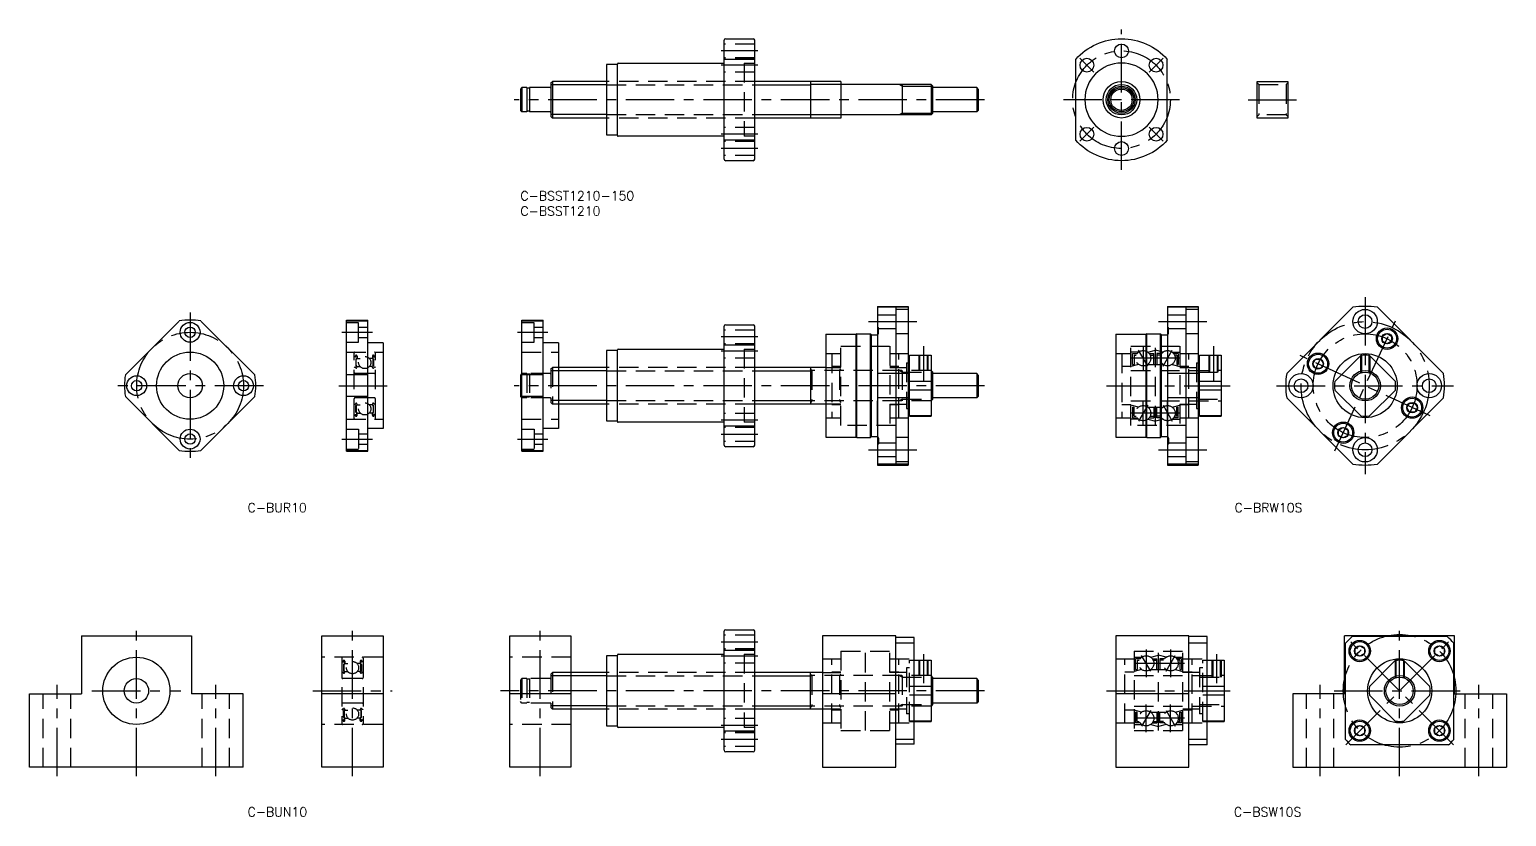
# Model space of a CAD drawing. Extents: x -161 to 323, y -205 to 53.
import ezdxf

# ---------------------------------------------------------------- set-up
doc = ezdxf.new("R2010")
doc.units = 0
doc.header["$LTSCALE"] = 0.5
for name, pattern in [('CENTER', [50.8, 31.75, -6.35, 6.35, -6.35]), ('DASHED', [19.05, 12.7, -6.35]), ('PHANTOM', [63.5, 31.75, -6.35, 6.35, -6.35, 6.35, -6.35])]:
    doc.linetypes.add(name, pattern=pattern)
for name, color, linetype in [('MSM_CENTER', 1, 'CENTER'), ('MSM_CONTINUOUS', 7, 'CONTINUOUS'), ('MSM_DASHED', 4, 'DASHED'), ('MSM_IMAGINARY', 6, 'PHANTOM'), ('MSM_NARROW', 5, 'CONTINUOUS'), ('MSM_PART_NUMBER', 7, 'CONTINUOUS')]:
    doc.layers.add(name, color=color, linetype=linetype)
doc.styles.get("Standard").update_dxf_attribs({"font": 'txt.shx', "height": 3, "bigfont": 'bigfont.shx'})

# ---------------------------------------------------------------- blocks, each defined once
blk = doc.blocks.new('*U48')
at = {"layer": 'MSM_PART_NUMBER'}
blk.add_text('C-BSST1210-150', height=3, dxfattribs=at).set_placement((0, -3))
blk = doc.blocks.new('*U49')
at = {"layer": 'MSM_PART_NUMBER'}
blk.add_text('C-BSST1210', height=3, dxfattribs=at).set_placement((0, -8))
blk = doc.blocks.new('*U50')
at = {"layer": 'MSM_PART_NUMBER'}
blk.add_text('C-BUR10', height=3, dxfattribs=at).set_placement((-89.39, -105.21))
blk = doc.blocks.new('*U51')
at = {"layer": 'MSM_PART_NUMBER'}
blk.add_text('C-BUN10', height=3, dxfattribs=at).set_placement((-89.39, -204.91))
blk = doc.blocks.new('*U52')
at = {"layer": 'MSM_PART_NUMBER'}
blk.add_text('C-BSW10S', height=3, dxfattribs=at).set_placement((233.7, -204.91))
blk = doc.blocks.new('*U53')
at = {"layer": 'MSM_PART_NUMBER'}
blk.add_text('C-BRW10S', height=3, dxfattribs=at).set_placement((233.92, -105.21))

msp = doc.modelspace()

# ---------------------------------------------------------------- linework, layer by layer
at = {"layer": 'MSM_CENTER'}
for p, q in [((196.9, 7), (196.9, 53)), ((77.75, 46), (65.75, 46)), ((187.89, 39.02), (183.29, 43.61)), ((205.92, 39.02), (210.52, 43.61)), ((77.75, 41.31), (65.75, 41.31)), ((152, 30), (-2, 30)), ((215.9, 30), (177.9, 30)), ((238.34, 30), (254.34, 30)), ((187.89, 20.98), (183.29, 16.39)), ((205.92, 20.98), (210.52, 16.39)), ((77.75, 18.69), (65.75, 18.69)), ((77.75, 14), (65.75, 14)), ((276.7, -34.73), (276.7, -92.73)), ((-108.2, -39.73), (-108.2, -87.73)), ((114, -42.73), (130, -42.73)), ((209, -42.73), (225, -42.73)), ((266.77, -85.03), (286.64, -42.43)), ((-58.5, -46.23), (-48.5, -46.23)), ((-1, -46.23), (9, -46.23)), ((77.75, -47.73), (65.75, -47.73)), ((77.75, -52.42), (65.75, -52.42)), ((117, -50.73), (117, -58.73)), ((132, -50.73), (132, -62.27)), ((205.5, -57.33), (202.5, -52.13)), ((204, -50.73), (204, -58.73)), ((210.5, -57.33), (213.5, -52.13)), ((212, -50.73), (212, -58.73)), ((227, -50.73), (227, -62.27)), ((216, -54.73), (200, -54.73)), ((298, -73.66), (255.41, -53.8)), ((-84.2, -63.73), (-132.2, -63.73)), ((-59.5, -63.73), (-42.5, -63.73)), ((152, -63.73), (-2, -63.73)), ((192, -63.73), (232.5, -63.73)), ((247.7, -63.73), (305.7, -63.73)), ((117, -76.73), (117, -68.73)), ((205.5, -70.13), (202.5, -75.33)), ((204, -76.73), (204, -68.73)), ((210.5, -70.13), (213.5, -75.33)), ((212, -76.73), (212, -68.73)), ((77.75, -75.04), (65.75, -75.04)), ((216, -72.73), (200, -72.73)), ((-58.5, -81.23), (-48.5, -81.23)), ((-1, -81.23), (9, -81.23)), ((77.75, -79.73), (65.75, -79.73)), ((114, -84.73), (130, -84.73)), ((209, -84.73), (225, -84.73)), ((-125.79, -191.73), (-125.79, -142.73)), ((-55, -191.73), (-55, -142.73)), ((6.5, -191.73), (6.5, -142.73)), ((288, -191.73), (288, -142.26)), ((77.75, -147.73), (65.75, -147.73)), ((305.65, -181.38), (270.35, -146.08)), ((270.35, -181.38), (305.65, -146.08)), ((77.75, -152.42), (65.75, -152.42)), ((132, -151.73), (132, -161.27)), ((217.5, -154.73), (200.5, -154.73)), ((206.5, -157.33), (203.5, -152.13)), ((205, -150.23), (205, -159.23)), ((211.5, -157.33), (214.5, -152.13)), ((213, -150.23), (213, -159.23)), ((228, -151.73), (228, -161.27)), ((-151.79, -191.73), (-151.79, -161.73)), ((-140.34, -163.73), (-111.24, -163.73)), ((-99.79, -191.73), (-99.79, -161.73)), ((-68, -163.73), (-42, -163.73)), ((152, -163.73), (-6.5, -163.73)), ((192, -163.73), (232.5, -163.73)), ((262, -191.73), (262, -161.73)), ((266.53, -163.73), (309.47, -163.73)), ((314, -191.73), (314, -161.73)), ((205, -177.23), (205, -168.23)), ((213, -177.23), (213, -168.23)), ((217.5, -172.73), (200.5, -172.73)), ((206.5, -170.13), (203.5, -175.33)), ((211.5, -170.13), (214.5, -175.33)), ((77.75, -175.04), (65.75, -175.04)), ((77.75, -179.73), (65.75, -179.73))]:
    msp.add_line(p, q, dxfattribs=at)
for centre, radius in [((196.9, 30), 16), ((276.7, -63.73), 21), ((-108.2, -63.73), 17.5), ((276.7, -63.73), 17), ((288, -163.73), 18.45)]:
    msp.add_circle(centre, radius, dxfattribs=at)
at = {"layer": 'MSM_CONTINUOUS'}
for p, q in [((66.75, 10.5), (66.75, 49.5)), ((67.25, 50), (76.25, 50)), ((76.75, 10.5), (76.75, 49.5)), ((31.75, 41.5), (28.25, 41.5)), ((28.25, 41.5), (28.25, 18.5)), ((31.75, 18.3), (31.75, 41.7)), ((32.05, 42), (66.75, 42)), ((76.75, 43.23), (66.75, 43.23)), ((181.9, 16.77), (181.9, 43.23)), ((211.9, 16.77), (211.9, 43.23)), ((0.5, 34), (0, 33.5)), ((0.5, 34), (0.5, 26)), ((2.1, 34), (0.5, 34)), ((2.1, 34), (2.1, 26)), ((3, 34), (3, 26)), ((9.8, 34), (3, 34)), ((10, 35.5), (10.5, 36)), ((10, 35.5), (10, 24.5)), ((10.5, 36), (10.5, 24)), ((28.25, 36), (10.5, 36)), ((95, 36), (76.75, 36)), ((95, 36), (95, 24)), ((134.5, 35), (95.2, 35)), ((125, 35), (125, 25)), ((134.5, 35), (134.5, 25)), ((135, 34.5), (134.5, 35)), ((135, 34.5), (135, 25.5)), ((149.5, 34), (135, 34)), ((149.5, 34), (149.5, 26)), ((150, 33.5), (149.5, 34)), ((241.34, 24), (241.34, 36)), ((241.34, 36), (251.34, 36)), ((251.34, 36), (251.34, 24)), ((0, 33.5), (0, 26.5)), ((3, 33.8), (2.1, 33.8)), ((150, 33.5), (150, 26.5)), ((0.5, 26), (0, 26.5)), ((2.1, 26), (0.5, 26)), ((3, 26.2), (2.1, 26.2)), ((9.8, 26), (3, 26)), ((10, 24.5), (10.5, 24)), ((134.5, 25), (95.2, 25)), ((135, 25.5), (134.5, 25)), ((149.5, 26), (135, 26)), ((150, 26.5), (149.5, 26)), ((28.25, 24), (10.5, 24)), ((95, 24), (76.75, 24)), ((251.34, 24), (241.34, 24)), ((28.25, 18.5), (31.75, 18.5)), ((66.75, 18), (32.05, 18)), ((76.75, 16.77), (66.75, 16.77)), ((76.25, 10), (67.25, 10)), ((117, -37.73), (127, -37.73)), ((117, -37.73), (117, -89.73)), ((127, -38.04), (117, -38.04)), ((123, -37.73), (123, -89.73)), ((127, -37.73), (127, -89.73)), ((212, -37.73), (222, -37.73)), ((212, -37.73), (212, -89.73)), ((222, -38.04), (212, -38.04)), ((218, -37.73), (218, -89.73)), ((222, -37.73), (222, -89.73)), ((251.02, -59.72), (272.7, -38.04)), ((280.71, -38.04), (302.39, -59.72)), ((-129.4, -60.19), (-111.74, -42.53)), ((-86.99, -60.19), (-104.65, -42.53)), ((-57, -85.23), (-57, -42.23)), ((-57, -42.23), (-50, -42.23)), ((-50, -42.53), (-57, -42.53)), ((-50, -85.23), (-50, -42.23)), ((0.5, -85.23), (0.5, -42.23)), ((0.5, -42.23), (7.5, -42.23)), ((7.5, -42.53), (0.5, -42.53)), ((7.5, -85.23), (7.5, -42.23)), ((66.75, -83.23), (66.75, -44.23)), ((67.25, -43.73), (76.25, -43.73)), ((76.75, -83.23), (76.75, -44.23)), ((100, -46.88), (110, -46.88)), ((100, -46.88), (100, -80.58)), ((110.15, -46.73), (110, -46.88)), ((110, -80.58), (110, -46.88)), ((110.15, -46.73), (114.7, -46.73)), ((110.15, -80.73), (110.15, -46.73)), ((114.7, -46.73), (115, -47.03)), ((114.7, -80.73), (114.7, -46.73)), ((115, -47.03), (116.8, -47.03)), ((115, -80.43), (115, -47.03)), ((195, -46.88), (205, -46.88)), ((195, -46.88), (195, -80.58)), ((205.15, -46.73), (205, -46.88)), ((205, -80.58), (205, -46.88)), ((205.15, -46.73), (209.7, -46.73)), ((205.15, -80.73), (205.15, -46.73)), ((209.7, -46.73), (210, -47.03)), ((209.7, -80.73), (209.7, -46.73)), ((210, -47.03), (211.8, -47.03)), ((210, -80.43), (210, -47.03)), ((282.39, -47.46), (283.89, -46.59)), ((282.39, -49.19), (282.39, -47.46)), ((283.89, -46.59), (285.39, -47.46)), ((285.39, -47.46), (285.39, -49.19)), ((-45, -49.73), (-50, -49.73)), ((-45, -49.73), (-45, -77.73)), ((12.5, -49.73), (7.5, -49.73)), ((12.5, -49.73), (12.5, -77.73)), ((31.75, -52.23), (28.25, -52.23)), ((28.25, -52.23), (28.25, -75.23)), ((31.75, -75.43), (31.75, -52.03)), ((32.05, -51.73), (66.75, -51.73)), ((76.75, -50.5), (66.75, -50.5)), ((283.89, -50.06), (282.39, -49.19)), ((285.39, -49.19), (283.89, -50.06)), ((28.25, -57.73), (12.5, -57.73)), ((100, -57.73), (76.75, -57.73)), ((95, -57.73), (95, -69.73)), ((127.5, -56.23), (127, -56.23)), ((127.5, -53.73), (134.5, -53.73)), ((127.5, -73.73), (127.5, -53.73)), ((134.5, -53.83), (127.5, -53.83)), ((134.5, -53.73), (134.5, -73.73)), ((222.5, -56.23), (222, -56.23)), ((222.5, -53.73), (229.5, -53.73)), ((222.5, -73.73), (222.5, -53.73)), ((229.5, -53.83), (222.5, -53.83)), ((229.5, -53.73), (229.5, -73.73)), ((259.57, -56.55), (260.43, -55.05)), ((260.43, -58.05), (259.57, -56.55)), ((260.43, -55.05), (262.16, -55.05)), ((262.16, -58.05), (260.43, -58.05)), ((262.16, -55.05), (263.03, -56.55)), ((263.03, -56.55), (262.16, -58.05)), ((275.29, -53.83), (266.81, -62.32)), ((286.6, -62.32), (278.12, -53.83)), ((-50, -60.19), (-57, -60.19)), ((0.5, -59.73), (0, -60.23)), ((0, -60.23), (0, -67.23)), ((7.5, -60.19), (0.5, -60.19)), ((127, -59.72), (117, -59.72)), ((134.5, -62.32), (127.5, -62.32)), ((135, -59.23), (134.5, -58.73)), ((135, -59.23), (135, -68.23)), ((149.5, -59.73), (135, -59.73)), ((149.5, -59.73), (149.5, -67.73)), ((150, -60.23), (149.5, -59.73)), ((150, -60.23), (150, -67.23)), ((222, -59.72), (212, -59.72)), ((229.5, -62.32), (222.5, -62.32)), ((-111.74, -84.94), (-129.4, -67.27)), ((-104.65, -84.94), (-86.99, -67.27)), ((-50, -67.27), (-57, -67.27)), ((0.5, -67.73), (0, -67.23)), ((7.5, -67.27), (0.5, -67.27)), ((134.5, -65.15), (127.5, -65.15)), ((149.5, -67.73), (135, -67.73)), ((150, -67.23), (149.5, -67.73)), ((229.5, -65.15), (222.5, -65.15)), ((275.29, -73.63), (266.81, -65.15)), ((286.6, -65.15), (278.12, -73.63)), ((28.25, -69.73), (12.5, -69.73)), ((100, -69.73), (76.75, -69.73)), ((127, -67.74), (117, -67.74)), ((127.5, -71.23), (127, -71.23)), ((135, -68.23), (134.5, -68.73)), ((222, -67.74), (212, -67.74)), ((222.5, -71.23), (222, -71.23)), ((272.7, -89.42), (251.02, -67.74)), ((302.39, -67.74), (280.71, -89.42)), ((290.38, -70.92), (291.25, -69.42)), ((291.25, -72.42), (290.38, -70.92)), ((291.25, -69.42), (292.98, -69.42)), ((292.98, -72.42), (291.25, -72.42)), ((292.98, -69.42), (293.84, -70.92)), ((293.84, -70.92), (292.98, -72.42)), ((28.25, -75.23), (31.75, -75.23)), ((66.75, -75.73), (32.05, -75.73)), ((76.75, -76.96), (66.75, -76.96)), ((134.5, -73.63), (127.5, -73.63)), ((127.5, -73.73), (134.5, -73.73)), ((229.5, -73.63), (222.5, -73.63)), ((222.5, -73.73), (229.5, -73.73)), ((268.02, -78.27), (269.52, -77.41)), ((269.52, -77.41), (271.02, -78.27)), ((-45, -77.73), (-50, -77.73)), ((12.5, -77.73), (7.5, -77.73)), ((100, -80.58), (110, -80.58)), ((110.15, -80.73), (110, -80.58)), ((110.15, -80.73), (114.7, -80.73)), ((114.7, -80.73), (115, -80.43)), ((115, -80.43), (116.8, -80.43)), ((195, -80.58), (205, -80.58)), ((205.15, -80.73), (205, -80.58)), ((205.15, -80.73), (209.7, -80.73)), ((209.7, -80.73), (210, -80.43)), ((210, -80.43), (211.8, -80.43)), ((268.02, -80), (268.02, -78.27)), ((269.52, -80.87), (268.02, -80)), ((271.02, -80), (269.52, -80.87)), ((271.02, -78.27), (271.02, -80)), ((-57, -84.94), (-50, -84.94)), ((-57, -85.23), (-50, -85.23)), ((0.5, -84.94), (7.5, -84.94)), ((0.5, -85.23), (7.5, -85.23)), ((76.25, -83.73), (67.25, -83.73)), ((127, -89.42), (117, -89.42)), ((117, -89.73), (127, -89.73)), ((222, -89.42), (212, -89.42)), ((212, -89.73), (222, -89.73)), ((66.75, -183.23), (66.75, -144.23)), ((67.25, -143.73), (76.25, -143.73)), ((76.75, -183.23), (76.75, -144.23)), ((-143.79, -145.73), (-143.79, -164.73)), ((-143.79, -145.73), (-107.79, -145.73)), ((-107.79, -145.73), (-107.79, -164.73)), ((-65, -188.73), (-65, -145.73)), ((-65, -145.73), (-45, -145.73)), ((-45, -145.73), (-45, -188.73)), ((-3.5, -188.73), (-3.5, -145.73)), ((-3.5, -145.73), (16.5, -145.73)), ((16.5, -145.73), (16.5, -188.73)), ((99, -145.73), (99, -188.73)), ((123, -145.73), (99, -145.73)), ((123, -188.73), (123, -145.73)), ((129, -146.23), (123, -146.23)), ((129, -148.15), (123, -148.15)), ((129, -181.23), (129, -146.23)), ((195, -145.73), (195, -188.73)), ((219, -145.73), (195, -145.73)), ((219, -188.73), (219, -145.73)), ((225, -145.98), (219, -145.98)), ((225, -148.15), (219, -148.15)), ((225, -181.48), (225, -145.98)), ((306, -145.73), (270, -145.73)), ((270, -164.73), (270, -145.73)), ((270.29, -179.71), (270.29, -148.15)), ((303.6, -145.98), (272.49, -145.98)), ((273.45, -149.82), (274.95, -148.95)), ((273.45, -151.55), (273.45, -149.82)), ((274.95, -148.95), (276.45, -149.82)), ((276.45, -149.82), (276.45, -151.55)), ((299.55, -149.82), (301.05, -148.95)), ((299.55, -151.55), (299.55, -149.82)), ((301.05, -148.95), (302.55, -149.82)), ((302.55, -149.82), (302.55, -151.55)), ((305.79, -179.71), (305.79, -148.15)), ((306, -164.73), (306, -145.73)), ((31.75, -152.23), (28.25, -152.23)), ((28.25, -152.23), (28.25, -175.23)), ((31.75, -175.43), (31.75, -152.03)), ((32.05, -151.73), (66.75, -151.73)), ((76.75, -150.5), (66.75, -150.5)), ((129, -153.73), (134.5, -153.73)), ((134.5, -153.83), (129, -153.83)), ((134.5, -153.73), (134.5, -173.73)), ((225, -153.73), (230.5, -153.73)), ((230.5, -153.83), (225, -153.83)), ((230.5, -153.73), (230.5, -173.73)), ((274.95, -152.42), (273.45, -151.55)), ((276.45, -151.55), (274.95, -152.42)), ((286.59, -153.83), (278.1, -162.32)), ((297.9, -162.32), (289.41, -153.83)), ((301.05, -152.42), (299.55, -151.55)), ((302.55, -151.55), (301.05, -152.42)), ((28.25, -157.73), (16.5, -157.73)), ((99, -157.73), (76.75, -157.73)), ((95, -169.73), (95, -157.73)), ((135, -159.23), (134.5, -158.73)), ((135, -159.23), (135, -168.23)), ((134.5, -162.32), (129, -162.32)), ((149.5, -159.73), (135, -159.73)), ((149.5, -159.73), (149.5, -167.73)), ((150, -160.23), (149.5, -159.73)), ((150, -160.23), (150, -167.23)), ((230.5, -162.32), (225, -162.32)), ((-160.79, -188.73), (-160.79, -164.73)), ((-90.79, -188.73), (-90.79, -164.73)), ((-45, -164.73), (-65, -164.73)), ((16.5, -164.73), (-3.5, -164.73)), ((123, -164.73), (99, -164.73)), ((134.5, -165.15), (129, -165.15)), ((135, -168.23), (134.5, -168.73)), ((149.5, -167.73), (135, -167.73)), ((150, -167.23), (149.5, -167.73)), ((219, -164.73), (195, -164.73)), ((230.5, -165.15), (225, -165.15)), ((253, -164.73), (253, -188.73)), ((270, -164.73), (253, -164.73)), ((286.59, -173.63), (278.1, -165.15)), ((297.9, -165.15), (289.41, -173.63)), ((306, -164.73), (323, -164.73)), ((323, -164.73), (323, -188.73)), ((28.25, -169.73), (16.5, -169.73)), ((99, -169.73), (76.75, -169.73)), ((134.5, -173.63), (129, -173.63)), ((129, -173.73), (134.5, -173.73)), ((230.5, -173.63), (225, -173.63)), ((225, -173.73), (230.5, -173.73)), ((28.25, -175.23), (31.75, -175.23)), ((66.75, -175.73), (32.05, -175.73)), ((76.75, -176.96), (66.75, -176.96)), ((273.45, -175.91), (274.95, -175.05)), ((273.45, -177.64), (273.45, -175.91)), ((274.95, -178.51), (273.45, -177.64)), ((274.95, -175.05), (276.45, -175.91)), ((276.45, -177.64), (274.95, -178.51)), ((276.45, -175.91), (276.45, -177.64)), ((299.55, -175.91), (301.05, -175.05)), ((299.55, -177.64), (299.55, -175.91)), ((301.05, -178.51), (299.55, -177.64)), ((301.05, -175.05), (302.55, -175.91)), ((302.55, -177.64), (301.05, -178.51)), ((302.55, -175.91), (302.55, -177.64)), ((76.25, -183.73), (67.25, -183.73)), ((129, -179.71), (123, -179.71)), ((129, -181.23), (123, -181.23)), ((225, -179.71), (219, -179.71)), ((225, -181.48), (219, -181.48)), ((304.05, -181.48), (272.04, -181.48)), ((-90.79, -188.73), (-160.79, -188.73)), ((-45, -188.73), (-65, -188.73)), ((16.5, -188.73), (-3.5, -188.73)), ((99, -188.73), (123, -188.73)), ((195, -188.73), (219, -188.73)), ((253, -188.73), (323, -188.73))]:
    msp.add_line(p, q, dxfattribs=at)
for points in [[(-160.79, -164.73), (-143.79, -164.73)], [(-90.79, -164.73), (-107.79, -164.73)]]:
    msp.add_lwpolyline(points, dxfattribs=at)
for centre, radius in [((185.59, 41.31), 2.25), ((196.9, 46), 2.25), ((208.22, 41.31), 2.25), ((196.9, 30), 6), ((196.9, 30), 5), ((196.9, 30), 4), ((196.9, 30), 3.5), ((185.59, 18.69), 2.25), ((208.22, 18.69), 2.25), ((196.9, 14), 2.25), ((-108.2, -46.23), 3.25), ((276.7, -42.73), 4), ((276.7, -42.73), 2.25), ((-108.2, -46.23), 1.7), ((283.89, -48.32), 3.5), ((283.89, -48.32), 3.1), ((283.89, -48.32), 1.73), ((-108.2, -63.73), 11), ((261.3, -56.55), 3.5), ((261.3, -56.55), 3.1), ((261.3, -56.55), 1.73), ((276.7, -63.73), 10.5), ((-125.7, -63.73), 3.25), ((-125.7, -63.73), 1.7), ((-108.2, -63.73), 4), ((-90.7, -63.73), 3.25), ((-90.7, -63.73), 1.7), ((255.7, -63.73), 4), ((255.7, -63.73), 2.25), ((276.7, -63.73), 4.46), ((297.7, -63.73), 4), ((297.7, -63.73), 2.25), ((292.11, -70.92), 3.5), ((292.11, -70.92), 3.1), ((292.11, -70.92), 1.73), ((269.52, -79.14), 3.5), ((269.52, -79.14), 3.1), ((269.52, -79.14), 1.73), ((-108.2, -81.23), 3.25), ((-108.2, -81.23), 1.7), ((276.7, -84.73), 4), ((276.7, -84.73), 2.25), ((274.95, -150.69), 3.5), ((274.95, -150.69), 3.1), ((274.95, -150.69), 1.73), ((301.05, -150.69), 3.5), ((301.05, -150.69), 3.1), ((301.05, -150.69), 1.73), ((-125.79, -163.73), 11), ((288, -163.73), 10.5), ((288, -163.73), 4.46), ((-125.79, -163.73), 4), ((274.95, -176.78), 3.5), ((274.95, -176.78), 3.1), ((301.05, -176.78), 3.5), ((301.05, -176.78), 3.1), ((274.95, -176.78), 1.73), ((301.05, -176.78), 1.73)]:
    msp.add_circle(centre, radius, dxfattribs=at)
at = {"layer": 'MSM_CONTINUOUS', "extrusion": (0, -1e-16, -1)}
msp.add_circle((-196.9, 30), 12, dxfattribs=at)
at = {"layer": 'MSM_CONTINUOUS'}
for centre, radius, start, end in [((67.25, 49.5), 0.5, 90, 180), ((76.25, 49.5), 0.5, 0, 90), ((32.05, 41.7), 0.3, 90, 180), ((9.8, 34.2), 0.2, 270, 0), ((95.2, 35.2), 0.2, 180, 270), ((9.8, 25.8), 0.2, 0, 90), ((95.2, 24.8), 0.2, 90, 180), ((32.05, 18.3), 0.3, 180, 270), ((67.25, 10.5), 0.5, 180, 270), ((76.25, 10.5), 0.5, 270, 0), ((276.7, -63.73), 26, 81.1289, 98.8711), ((-108.2, -63.73), 21.5, 80.516, 99.484), ((67.25, -44.23), 0.5, 90, 180), ((76.25, -44.23), 0.5, 0, 90), ((116.8, -46.53), 0.5, 270, 293.5959), ((211.8, -46.53), 0.5, 270, 293.5959), ((32.05, -52.03), 0.3, 90, 180), ((276.7, -63.73), 10, 81.8699, 98.1301), ((-108.2, -63.73), 21.5, 170.516, 189.484), ((-108.2, -63.73), 21.5, 350.516, 9.484), ((276.7, -63.73), 26, 171.1289, 188.8711), ((276.7, -63.73), 10, 171.8699, 188.1301), ((276.7, -63.73), 10, 351.8699, 8.1301), ((276.7, -63.73), 26, 351.1289, 8.8711), ((32.05, -75.43), 0.3, 180, 270), ((276.7, -63.73), 10, 261.8699, 278.1301), ((116.8, -80.93), 0.5, 66.4041, 90), ((211.8, -80.93), 0.5, 66.4041, 90), ((-108.2, -63.73), 21.5, 260.516, 279.484), ((67.25, -83.23), 0.5, 180, 270), ((76.25, -83.23), 0.5, 270, 0), ((276.7, -63.73), 26, 261.1289, 278.8711), ((67.25, -144.23), 0.5, 90, 180), ((76.25, -144.23), 0.5, 0, 90), ((288.04, -163.93), 23.75, 130.9039, 138.3629), ((288.04, -163.93), 23.75, 41.6371, 49.0961), ((32.05, -152.03), 0.3, 90, 180), ((288, -163.73), 10, 81.8699, 98.1301), ((288, -163.73), 10, 171.8699, 188.1301), ((288, -163.73), 10, 351.8699, 8.1301), ((288, -163.73), 10, 261.8699, 278.1301), ((32.05, -175.43), 0.3, 180, 270), ((67.25, -183.23), 0.5, 180, 270), ((76.25, -183.23), 0.5, 270, 0), ((288.04, -163.93), 23.75, 221.6371, 227.6402), ((288.04, -163.93), 23.75, 312.3598, 318.3629)]:
    msp.add_arc(centre, radius, start, end, dxfattribs=at)
at = {"layer": 'MSM_CONTINUOUS', "extrusion": (-1e-16, -1e-16, -1)}
for start, end in [(41.4096, 138.5904), (221.4096, 318.5904)]:
    msp.add_arc((-196.9, 30), 20, start, end, dxfattribs=at)
at = {"layer": 'MSM_DASHED'}
for p, q in [((76.75, 48.25), (66.75, 48.25)), ((76.75, 43.75), (66.75, 43.75)), ((76.75, 43.56), (66.75, 43.56)), ((76.75, 39.06), (66.75, 39.06)), ((73.25, 42), (73.25, 18)), ((73.25, 42), (76.75, 42)), ((76.75, 36), (28.25, 36)), ((28.25, 34.9), (76.75, 34.9)), ((241.84, 35), (241.34, 35.5)), ((241.84, 35), (250.84, 35)), ((241.84, 35), (241.84, 25)), ((250.84, 35), (251.34, 35.5)), ((250.84, 35), (250.84, 25)), ((28.25, 25.1), (76.75, 25.1)), ((241.84, 25), (241.34, 24.5)), ((250.84, 25), (241.84, 25)), ((250.84, 25), (251.34, 24.5)), ((76.75, 24), (28.25, 24)), ((76.75, 20.94), (66.75, 20.94)), ((76.75, 16.44), (66.75, 16.44)), ((76.75, 16.25), (66.75, 16.25)), ((76.75, 18), (73.25, 18)), ((76.75, 11.75), (66.75, 11.75)), ((-57, -42.98), (-53, -42.98)), ((-53, -49.48), (-53, -42.98)), ((0.5, -42.98), (4.5, -42.98)), ((4.5, -49.48), (4.5, -42.98)), ((117, -40.48), (123, -40.48)), ((127, -38.73), (123, -38.73)), ((212, -40.48), (218, -40.48)), ((222, -38.73), (218, -38.73)), ((-53, -44.53), (-50, -44.53)), ((-53, -47.93), (-50, -47.93)), ((4.5, -44.53), (7.5, -44.53)), ((4.5, -47.93), (7.5, -47.93)), ((76.75, -45.48), (66.75, -45.48)), ((117, -44.43), (117.3, -44.73)), ((117.3, -46.53), (117.3, -44.73)), ((117.3, -44.98), (123, -44.98)), ((127, -46.73), (123, -46.73)), ((212, -44.43), (212.3, -44.73)), ((212.3, -46.53), (212.3, -44.73)), ((212.3, -44.98), (218, -44.98)), ((222, -46.73), (218, -46.73)), ((-57, -49.48), (-53, -49.48)), ((-57, -52.73), (-45, -52.73)), ((-54.5, -74.43), (-54.5, -53.03)), ((-47.5, -74.43), (-47.5, -53.03)), ((0.5, -49.48), (4.5, -49.48)), ((0.5, -52.73), (12.5, -52.73)), ((76.75, -49.98), (66.75, -49.98)), ((76.75, -50.17), (66.75, -50.17)), ((73.25, -51.73), (73.25, -75.73)), ((73.25, -51.73), (76.75, -51.73)), ((105, -50.73), (123, -50.73)), ((105, -76.73), (105, -50.73)), ((121, -50.73), (121, -76.73)), ((200, -50.73), (218, -50.73)), ((200, -76.73), (200, -50.73)), ((202.5, -52.73), (200, -52.73)), ((205.5, -52.73), (208, -52.06)), ((208, -76.73), (208, -50.73)), ((210.5, -52.73), (208, -52.06)), ((213.5, -52.73), (216, -52.73)), ((216, -50.73), (216, -76.73)), ((-54.5, -53.98), (-54.4, -54.08)), ((-54.5, -57.73), (-54.4, -57.63)), ((-54.4, -54.08), (-54.17, -54.08)), ((-54.4, -57.63), (-54.17, -57.63)), ((-54.17, -54.08), (-54.06, -53.9)), ((-54.17, -57.63), (-53.95, -57.89)), ((-54.12, -54.26), (-54, -54.33)), ((-54.05, -54.15), (-53.94, -53.96)), ((-53.94, -54.21), (-54.05, -54.15)), ((-54, -54.33), (-53.94, -54.21)), ((-53.63, -54.78), (-53.9, -55.05)), ((-53.9, -55.05), (-53.9, -57.23)), ((-53.5, -54.84), (-53.77, -55.1)), ((-53.77, -57.23), (-53.77, -55.1)), ((-53.57, -57.23), (-53.77, -57.23)), ((-53.77, -57.37), (-53.57, -57.37)), ((-53.63, -54.05), (-53.63, -54.78)), ((-53.57, -57.37), (-53.57, -57.23)), ((-53.57, -57.81), (-53.46, -57.53)), ((-53.5, -54.05), (-53.5, -54.84)), ((-53.5, -54.68), (-53.4, -54.78)), ((-53.46, -57.53), (-53.36, -57.43)), ((-53.4, -54.78), (-52.48, -54.78)), ((-53.36, -57.43), (-52.52, -57.43)), ((-48.6, -54.78), (-49.52, -54.78)), ((-48.64, -57.43), (-49.48, -57.43)), ((-48.54, -57.53), (-48.64, -57.43)), ((-48.5, -54.68), (-48.6, -54.78)), ((-48.43, -57.81), (-48.54, -57.53)), ((-48.5, -54.05), (-48.5, -54.84)), ((-48.5, -54.84), (-48.23, -55.1)), ((-48.43, -57.37), (-48.43, -57.23)), ((-48.43, -57.23), (-48.23, -57.23)), ((-48.23, -57.37), (-48.43, -57.37)), ((-48.37, -54.05), (-48.37, -54.78)), ((-48.37, -54.78), (-48.1, -55.05)), ((-48.23, -57.23), (-48.23, -55.1)), ((-48.1, -55.05), (-48.1, -57.23)), ((-47.95, -54.15), (-48.06, -53.96)), ((-48.06, -54.21), (-47.95, -54.15)), ((-48, -54.33), (-48.06, -54.21)), ((-47.83, -57.63), (-48.05, -57.89)), ((-47.88, -54.26), (-48, -54.33)), ((-47.83, -54.08), (-47.94, -53.9)), ((-47.6, -54.08), (-47.83, -54.08)), ((-47.6, -57.63), (-47.83, -57.63)), ((-47.5, -53.98), (-47.6, -54.08)), ((-47.5, -57.73), (-47.6, -57.63)), ((10, -58.23), (10.5, -57.73)), ((10.5, -57.73), (10.5, -69.73)), ((12.5, -57.73), (10.5, -57.73)), ((76.75, -57.73), (28.25, -57.73)), ((76.75, -54.67), (66.75, -54.67)), ((100, -53.23), (105, -53.23)), ((100, -57.73), (105, -57.73)), ((102, -53.23), (102, -74.23)), ((105, -57.48), (102, -57.48)), ((121, -53.23), (127, -53.23)), ((124, -57.48), (121, -57.48)), ((121, -57.73), (126.5, -57.73)), ((124, -74.23), (124, -53.23)), ((126.5, -56.23), (126.5, -71.23)), ((126.5, -56.23), (127, -56.23)), ((130.5, -53.73), (130.5, -58.73)), ((130.77, -53.73), (130.77, -58.73)), ((133.23, -53.73), (133.23, -58.73)), ((133.5, -53.73), (133.5, -58.73)), ((195, -53.23), (200, -53.23)), ((197, -53.23), (197, -74.23)), ((200, -57.48), (197, -57.48)), ((202.5, -56.73), (200, -57.4)), ((200.5, -53.23), (202, -53.23)), ((200.5, -56.73), (200.5, -53.23)), ((200.5, -56.73), (201, -56.73)), ((201, -53.73), (201, -56.73)), ((201, -53.73), (201.71, -53.73)), ((205.5, -56.73), (210.5, -56.73)), ((206, -53.23), (207.5, -53.23)), ((206.29, -53.73), (207.5, -53.73)), ((207.5, -56.73), (207.5, -53.23)), ((208.5, -53.23), (208.5, -56.73)), ((210, -53.23), (208.5, -53.23)), ((209.71, -53.73), (208.5, -53.73)), ((213.5, -56.73), (216, -57.4)), ((215.5, -53.23), (214, -53.23)), ((215, -53.73), (214.29, -53.73)), ((215, -53.73), (215, -56.73)), ((215, -56.73), (215.5, -56.73)), ((215.5, -53.23), (215.5, -56.73)), ((216, -53.23), (222, -53.23)), ((219, -57.48), (216, -57.48)), ((216, -57.73), (221.5, -57.73)), ((219, -74.23), (219, -53.23)), ((221.5, -56.23), (221.5, -71.23)), ((221.5, -56.23), (222, -56.23)), ((225.5, -53.73), (225.5, -59.27)), ((225.77, -53.73), (225.77, -59.27)), ((228.23, -53.73), (228.23, -59.27)), ((228.5, -53.73), (228.5, -59.27)), ((275.2, -53.92), (275.2, -59.53)), ((275.48, -53.81), (275.48, -59.45)), ((277.93, -53.81), (277.93, -59.45)), ((278.2, -53.92), (278.2, -59.53)), ((-47.8, -59.73), (-54.2, -59.73)), ((2.1, -59.73), (0.5, -59.73)), ((2.1, -59.73), (2.1, -67.73)), ((3, -59.93), (2.1, -59.93)), ((3, -59.73), (3, -67.73)), ((9.8, -59.73), (3, -59.73)), ((10, -58.23), (10, -69.23)), ((12.5, -58.83), (10, -58.83)), ((28.25, -58.83), (76.75, -58.83)), ((95.5, -58.73), (95, -58.23)), ((134.5, -58.73), (95.2, -58.73)), ((95.5, -58.73), (95.5, -68.73)), ((104.5, -58.73), (105, -58.23)), ((104.5, -58.73), (104.5, -68.73)), ((125, -59.27), (124.06, -58.73)), ((125, -58.73), (125, -68.73)), ((125, -59.27), (134.5, -59.27)), ((200, -58.73), (225.5, -58.73)), ((222, -59.27), (229.5, -59.27)), ((229.5, -58.73), (228.5, -58.73)), ((-47.8, -67.73), (-54.2, -67.73)), ((2.1, -67.73), (0.5, -67.73)), ((3, -67.53), (2.1, -67.53)), ((9.8, -67.73), (3, -67.73)), ((-54.5, -69.73), (-54.4, -69.83)), ((-54.4, -69.83), (-54.17, -69.83)), ((-54.17, -69.83), (-53.95, -69.57)), ((-53.9, -72.41), (-53.9, -70.23)), ((-53.63, -72.68), (-53.9, -72.41)), ((-53.77, -70.1), (-53.57, -70.1)), ((-53.77, -70.23), (-53.77, -72.36)), ((-53.57, -70.23), (-53.77, -70.23)), ((-53.5, -72.63), (-53.77, -72.36)), ((-53.57, -69.65), (-53.46, -69.94)), ((-53.57, -70.1), (-53.57, -70.23)), ((-53.46, -69.94), (-53.36, -70.03)), ((-53.36, -70.03), (-52.52, -70.03)), ((-48.64, -70.03), (-49.48, -70.03)), ((-48.54, -69.94), (-48.64, -70.03)), ((-48.43, -69.65), (-48.54, -69.94)), ((-48.5, -72.63), (-48.23, -72.36)), ((-48.43, -70.1), (-48.43, -70.23)), ((-48.23, -70.1), (-48.43, -70.1)), ((-48.43, -70.23), (-48.23, -70.23)), ((-48.37, -72.68), (-48.1, -72.41)), ((-48.23, -70.23), (-48.23, -72.36)), ((-48.1, -72.41), (-48.1, -70.23)), ((-47.83, -69.83), (-48.05, -69.57)), ((-47.6, -69.83), (-47.83, -69.83)), ((-47.5, -69.73), (-47.6, -69.83)), ((12.5, -68.63), (10, -68.63)), ((10, -69.23), (10.5, -69.73)), ((12.5, -69.73), (10.5, -69.73)), ((28.25, -68.63), (76.75, -68.63)), ((76.75, -69.73), (28.25, -69.73)), ((95.5, -68.73), (95, -69.23)), ((134.5, -68.73), (95.2, -68.73)), ((105, -69.73), (100, -69.73)), ((105, -69.98), (102, -69.98)), ((104.5, -68.73), (105, -69.23)), ((121, -69.73), (126.5, -69.73)), ((124, -69.98), (121, -69.98)), ((125, -68.19), (124.06, -68.73)), ((125, -68.19), (134.5, -68.19)), ((126.5, -71.23), (127, -71.23)), ((200, -69.98), (197, -69.98)), ((200, -68.73), (229.5, -68.73)), ((202.5, -70.73), (200, -70.06)), ((200.5, -70.73), (201, -70.73)), ((200.5, -70.73), (200.5, -74.23)), ((201, -73.73), (201, -70.73)), ((205.5, -70.73), (210.5, -70.73)), ((207.5, -70.73), (207.5, -74.23)), ((208.5, -74.23), (208.5, -70.73)), ((213.5, -70.73), (216, -70.06)), ((215, -73.73), (215, -70.73)), ((215, -70.73), (215.5, -70.73)), ((215.5, -74.23), (215.5, -70.73)), ((216, -69.73), (221.5, -69.73)), ((219, -69.98), (216, -69.98)), ((221.5, -71.23), (222, -71.23)), ((222, -68.19), (229.5, -68.19)), ((-57, -74.73), (-45, -74.73)), ((-54.5, -73.48), (-54.4, -73.38)), ((-54.4, -73.38), (-54.17, -73.38)), ((-54.17, -73.38), (-54.06, -73.57)), ((-54.12, -73.2), (-54, -73.13)), ((-53.94, -73.25), (-54.05, -73.31)), ((-54.05, -73.31), (-53.94, -73.5)), ((-54, -73.13), (-53.94, -73.25)), ((-53.63, -73.42), (-53.63, -72.68)), ((-53.5, -73.42), (-53.5, -72.63)), ((-53.5, -72.78), (-53.4, -72.68)), ((-53.4, -72.68), (-52.48, -72.68)), ((-48.6, -72.68), (-49.52, -72.68)), ((-48.5, -72.78), (-48.6, -72.68)), ((-48.5, -73.42), (-48.5, -72.63)), ((-48.37, -73.42), (-48.37, -72.68)), ((-48, -73.13), (-48.06, -73.25)), ((-48.06, -73.25), (-47.95, -73.31)), ((-47.95, -73.31), (-48.06, -73.5)), ((-47.88, -73.2), (-48, -73.13)), ((-47.83, -73.38), (-47.94, -73.57)), ((-47.6, -73.38), (-47.83, -73.38)), ((-47.5, -73.48), (-47.6, -73.38)), ((0.5, -74.73), (12.5, -74.73)), ((76.75, -72.79), (66.75, -72.79)), ((76.75, -77.29), (66.75, -77.29)), ((76.75, -75.73), (73.25, -75.73)), ((100, -74.23), (105, -74.23)), ((123, -76.73), (105, -76.73)), ((121, -74.23), (127, -74.23)), ((195, -74.23), (200, -74.23)), ((202.5, -74.73), (200, -74.73)), ((218, -76.73), (200, -76.73)), ((200.5, -74.23), (202, -74.23)), ((201, -73.73), (201.71, -73.73)), ((205.5, -74.73), (208, -75.4)), ((206, -74.23), (207.5, -74.23)), ((206.29, -73.73), (207.5, -73.73)), ((210.5, -74.73), (208, -75.4)), ((209.71, -73.73), (208.5, -73.73)), ((210, -74.23), (208.5, -74.23)), ((213.5, -74.73), (216, -74.73)), ((215.5, -74.23), (214, -74.23)), ((215, -73.73), (214.29, -73.73)), ((216, -74.23), (222, -74.23)), ((-57, -77.98), (-53, -77.98)), ((-53, -77.98), (-53, -84.48)), ((-53, -79.53), (-50, -79.53)), ((0.5, -77.98), (4.5, -77.98)), ((4.5, -77.98), (4.5, -84.48)), ((4.5, -79.53), (7.5, -79.53)), ((76.75, -77.48), (66.75, -77.48)), ((76.75, -81.98), (66.75, -81.98)), ((117.3, -80.93), (117.3, -82.73)), ((127, -80.73), (123, -80.73)), ((212.3, -80.93), (212.3, -82.73)), ((222, -80.73), (218, -80.73)), ((-57, -84.48), (-53, -84.48)), ((-53, -82.93), (-50, -82.93)), ((0.5, -84.48), (4.5, -84.48)), ((4.5, -82.93), (7.5, -82.93)), ((117, -83.03), (117.3, -82.73)), ((117, -86.98), (123, -86.98)), ((117.3, -82.48), (123, -82.48)), ((212, -83.03), (212.3, -82.73)), ((212, -86.98), (218, -86.98)), ((212.3, -82.48), (218, -82.48)), ((127, -88.73), (123, -88.73)), ((222, -88.73), (218, -88.73)), ((76.75, -145.48), (66.75, -145.48)), ((-45, -152.73), (-65, -152.73)), ((-58.5, -153.03), (-58.5, -174.43)), ((-58.5, -153.98), (-58.4, -154.08)), ((-58.4, -154.08), (-58.17, -154.08)), ((-58.17, -154.08), (-58.06, -153.9)), ((-58.12, -154.26), (-58, -154.33)), ((-58.05, -154.15), (-57.94, -153.96)), ((-57.94, -154.21), (-58.05, -154.15)), ((-58, -154.33), (-57.94, -154.21)), ((-57.63, -154.78), (-57.9, -155.05)), ((-57.63, -154.05), (-57.63, -154.78)), ((-57.5, -154.05), (-57.5, -154.84)), ((-57.5, -154.68), (-57.4, -154.78)), ((-57.4, -154.78), (-56.48, -154.78)), ((-52.6, -154.78), (-53.52, -154.78)), ((-52.5, -154.68), (-52.6, -154.78)), ((-52.5, -154.05), (-52.5, -154.84)), ((-52.37, -154.05), (-52.37, -154.78)), ((-52.37, -154.78), (-52.1, -155.05)), ((-51.95, -154.15), (-52.06, -153.96)), ((-52.06, -154.21), (-51.95, -154.15)), ((-52, -154.33), (-52.06, -154.21)), ((-51.88, -154.26), (-52, -154.33)), ((-51.83, -154.08), (-51.94, -153.9)), ((-51.6, -154.08), (-51.83, -154.08)), ((-51.5, -153.98), (-51.6, -154.08)), ((-51.5, -153.03), (-51.5, -174.43)), ((16.5, -152.73), (-3.5, -152.73)), ((76.75, -149.98), (66.75, -149.98)), ((76.75, -150.17), (66.75, -150.17)), ((76.75, -154.67), (66.75, -154.67)), ((73.25, -151.73), (73.25, -175.73)), ((73.25, -151.73), (76.75, -151.73)), ((99, -153.23), (105, -153.23)), ((102, -174.23), (102, -153.23)), ((105, -150.73), (105, -176.73)), ((105, -150.73), (123, -150.73)), ((113, -176.73), (113, -150.73)), ((121, -176.73), (121, -150.73)), ((121, -153.23), (129, -153.23)), ((124, -174.23), (124, -153.23)), ((127.5, -173.73), (127.5, -153.73)), ((127.5, -153.73), (129, -153.73)), ((129, -153.83), (127.5, -153.83)), ((130.5, -153.73), (130.5, -158.73)), ((130.77, -153.73), (130.77, -158.73)), ((133.23, -153.73), (133.23, -158.73)), ((133.5, -153.73), (133.5, -158.73)), ((195, -153.23), (201, -153.23)), ((198, -174.23), (198, -153.23)), ((201, -150.73), (201, -176.73)), ((201, -150.73), (219, -150.73)), ((201, -152.73), (203.5, -152.73)), ((203, -153.23), (201.5, -153.23)), ((201.5, -156.73), (201.5, -153.23)), ((202, -153.73), (202, -156.73)), ((202, -153.73), (202.71, -153.73)), ((206.5, -152.73), (209, -152.06)), ((207, -153.23), (208.5, -153.23)), ((207.29, -153.73), (208.5, -153.73)), ((208.5, -156.73), (208.5, -153.23)), ((209, -176.73), (209, -150.73)), ((211.5, -152.73), (209, -152.06)), ((209.5, -153.23), (209.5, -156.73)), ((211, -153.23), (209.5, -153.23)), ((210.71, -153.73), (209.5, -153.73)), ((214.5, -152.73), (217, -152.73)), ((216.5, -153.23), (215, -153.23)), ((216, -153.73), (215.29, -153.73)), ((216, -153.73), (216, -156.73)), ((216.5, -153.23), (216.5, -156.73)), ((217, -176.73), (217, -150.73)), ((217, -153.23), (225, -153.23)), ((220, -174.23), (220, -153.23)), ((223.5, -173.73), (223.5, -153.73)), ((223.5, -153.73), (225, -153.73)), ((225, -153.83), (223.5, -153.83)), ((226.5, -153.73), (226.5, -159.27)), ((226.77, -153.73), (226.77, -159.27)), ((229.23, -153.73), (229.23, -159.27)), ((229.5, -153.73), (229.5, -159.27)), ((286.5, -153.92), (286.5, -159.53)), ((286.77, -153.81), (286.77, -159.45)), ((289.23, -153.81), (289.23, -159.45)), ((289.5, -153.92), (289.5, -159.53)), ((-58.5, -157.73), (-58.4, -157.63)), ((-58.4, -157.63), (-58.17, -157.63)), ((-58.17, -157.63), (-57.95, -157.89)), ((-57.9, -155.05), (-57.9, -157.23)), ((-57.5, -154.84), (-57.77, -155.1)), ((-57.77, -157.23), (-57.77, -155.1)), ((-57.57, -157.23), (-57.77, -157.23)), ((-57.77, -157.37), (-57.57, -157.37)), ((-57.58, -157.84), (-57.46, -157.53)), ((-57.57, -157.37), (-57.57, -157.23)), ((-57.46, -157.53), (-57.36, -157.43)), ((-57.36, -157.43), (-56.52, -157.43)), ((-52.64, -157.43), (-53.48, -157.43)), ((-52.54, -157.53), (-52.64, -157.43)), ((-52.42, -157.84), (-52.54, -157.53)), ((-52.5, -154.84), (-52.23, -155.1)), ((-52.43, -157.37), (-52.43, -157.23)), ((-52.43, -157.23), (-52.23, -157.23)), ((-52.23, -157.37), (-52.43, -157.37)), ((-52.23, -157.23), (-52.23, -155.1)), ((-52.1, -155.05), (-52.1, -157.23)), ((-51.83, -157.63), (-52.05, -157.89)), ((-51.6, -157.63), (-51.83, -157.63)), ((-51.5, -157.73), (-51.6, -157.63)), ((10, -158.23), (10.5, -157.73)), ((10, -158.23), (10, -169.23)), ((16.5, -158.83), (10, -158.83)), ((10.5, -157.73), (10.5, -169.73)), ((16.5, -157.73), (10.5, -157.73)), ((76.75, -157.73), (28.25, -157.73)), ((28.25, -158.83), (76.75, -158.83)), ((95.5, -158.73), (95, -158.23)), ((134.5, -158.73), (95.2, -158.73)), ((95.5, -158.73), (95.5, -168.73)), ((99, -157.73), (105, -157.73)), ((102, -157.48), (105, -157.48)), ((104.5, -158.73), (105, -158.23)), ((104.5, -158.73), (104.5, -168.73)), ((121, -157.48), (124, -157.48)), ((126.5, -157.73), (121, -157.73)), ((125, -159.27), (124.06, -158.73)), ((125, -158.73), (125, -168.73)), ((125, -159.27), (134.5, -159.27)), ((126.5, -156.23), (126.5, -171.23)), ((127.5, -156.23), (126.5, -156.23)), ((198, -157.48), (201, -157.48)), ((203.5, -156.73), (201, -157.4)), ((201, -158.73), (226.5, -158.73)), ((201.5, -156.73), (202, -156.73)), ((206.5, -156.73), (211.5, -156.73)), ((214.5, -156.73), (217, -157.4)), ((216, -156.73), (216.5, -156.73)), ((217, -157.48), (220, -157.48)), ((222.5, -157.73), (217, -157.73)), ((222.5, -156.23), (222.5, -171.23)), ((223.5, -156.23), (222.5, -156.23)), ((222.5, -159.27), (230.5, -159.27)), ((230.5, -158.73), (229.5, -158.73)), ((-51.8, -159.73), (-58.2, -159.73)), ((0.5, -159.73), (0, -160.23)), ((0, -160.23), (0, -167.23)), ((0.5, -159.73), (0.5, -167.73)), ((2.1, -159.73), (0.5, -159.73)), ((2.1, -159.73), (2.1, -167.73)), ((3, -159.93), (2.1, -159.93)), ((3, -159.73), (3, -167.73)), ((9.8, -159.73), (3, -159.73)), ((129, -162.32), (127.5, -162.32)), ((225, -162.32), (223.5, -162.32)), ((-156.29, -188.73), (-156.29, -164.73)), ((-147.29, -188.73), (-147.29, -164.73)), ((-104.29, -188.73), (-104.29, -164.73)), ((-95.29, -188.73), (-95.29, -164.73)), ((-51.8, -167.73), (-58.2, -167.73)), ((0.5, -167.73), (0, -167.23)), ((2.1, -167.73), (0.5, -167.73)), ((3, -167.53), (2.1, -167.53)), ((9.8, -167.73), (3, -167.73)), ((16.5, -168.63), (10, -168.63)), ((10, -169.23), (10.5, -169.73)), ((28.25, -168.63), (76.75, -168.63)), ((95.5, -168.73), (95, -169.23)), ((134.5, -168.73), (95.2, -168.73)), ((104.5, -168.73), (105, -169.23)), ((125, -168.19), (124.06, -168.73)), ((125, -168.19), (134.5, -168.19)), ((129, -165.15), (127.5, -165.15)), ((201, -168.73), (230.5, -168.73)), ((222.5, -168.19), (230.5, -168.19)), ((225, -165.15), (223.5, -165.15)), ((257.5, -188.73), (257.5, -164.73)), ((266.5, -188.73), (266.5, -164.73)), ((309.5, -188.73), (309.5, -164.73)), ((318.5, -188.73), (318.5, -164.73)), ((-58.5, -169.73), (-58.4, -169.83)), ((-58.5, -173.48), (-58.4, -173.38)), ((-58.4, -169.83), (-58.17, -169.83)), ((-58.4, -173.38), (-58.17, -173.38)), ((-58.17, -169.83), (-57.95, -169.57)), ((-58.17, -173.38), (-58.06, -173.57)), ((-58.12, -173.2), (-58, -173.13)), ((-57.94, -173.25), (-58.05, -173.31)), ((-58.05, -173.31), (-57.94, -173.5)), ((-58, -173.13), (-57.94, -173.25)), ((-57.9, -172.41), (-57.9, -170.23)), ((-57.63, -172.68), (-57.9, -172.41)), ((-57.77, -170.1), (-57.57, -170.1)), ((-57.77, -170.23), (-57.77, -172.36)), ((-57.57, -170.23), (-57.77, -170.23)), ((-57.5, -172.63), (-57.77, -172.36)), ((-57.63, -173.42), (-57.63, -172.68)), ((-57.58, -169.62), (-57.46, -169.94)), ((-57.57, -170.1), (-57.57, -170.23)), ((-57.5, -173.42), (-57.5, -172.63)), ((-57.5, -172.78), (-57.4, -172.68)), ((-57.46, -169.94), (-57.36, -170.03)), ((-57.4, -172.68), (-56.48, -172.68)), ((-57.36, -170.03), (-56.52, -170.03)), ((-52.6, -172.68), (-53.52, -172.68)), ((-52.64, -170.03), (-53.48, -170.03)), ((-52.54, -169.94), (-52.64, -170.03)), ((-52.5, -172.78), (-52.6, -172.68)), ((-52.42, -169.62), (-52.54, -169.94)), ((-52.5, -172.63), (-52.23, -172.36)), ((-52.5, -173.42), (-52.5, -172.63)), ((-52.43, -170.1), (-52.43, -170.23)), ((-52.23, -170.1), (-52.43, -170.1)), ((-52.43, -170.23), (-52.23, -170.23)), ((-52.37, -172.68), (-52.1, -172.41)), ((-52.37, -173.42), (-52.37, -172.68)), ((-52.23, -170.23), (-52.23, -172.36)), ((-52.1, -172.41), (-52.1, -170.23)), ((-52, -173.13), (-52.06, -173.25)), ((-52.06, -173.25), (-51.95, -173.31)), ((-51.95, -173.31), (-52.06, -173.5)), ((-51.83, -169.83), (-52.05, -169.57)), ((-51.88, -173.2), (-52, -173.13)), ((-51.83, -173.38), (-51.94, -173.57)), ((-51.6, -169.83), (-51.83, -169.83)), ((-51.6, -173.38), (-51.83, -173.38)), ((-51.5, -169.73), (-51.6, -169.83)), ((-51.5, -173.48), (-51.6, -173.38)), ((16.5, -169.73), (10.5, -169.73)), ((76.75, -169.73), (28.25, -169.73)), ((76.75, -172.79), (66.75, -172.79)), ((105, -169.73), (99, -169.73)), ((102, -169.98), (105, -169.98)), ((126.5, -169.73), (121, -169.73)), ((121, -169.98), (124, -169.98)), ((127.5, -171.23), (126.5, -171.23)), ((129, -173.63), (127.5, -173.63)), ((127.5, -173.73), (129, -173.73)), ((198, -169.98), (201, -169.98)), ((203.5, -170.73), (201, -170.06)), ((201.5, -170.73), (202, -170.73)), ((201.5, -170.73), (201.5, -174.23)), ((202, -173.73), (202, -170.73)), ((202, -173.73), (202.71, -173.73)), ((206.5, -170.73), (211.5, -170.73)), ((207.29, -173.73), (208.5, -173.73)), ((208.5, -170.73), (208.5, -174.23)), ((209.5, -174.23), (209.5, -170.73)), ((210.71, -173.73), (209.5, -173.73)), ((214.5, -170.73), (217, -170.06)), ((216, -173.73), (215.29, -173.73)), ((216, -173.73), (216, -170.73)), ((216, -170.73), (216.5, -170.73)), ((216.5, -174.23), (216.5, -170.73)), ((222.5, -169.73), (217, -169.73)), ((217, -169.98), (220, -169.98)), ((223.5, -171.23), (222.5, -171.23)), ((225, -173.63), (223.5, -173.63)), ((223.5, -173.73), (225, -173.73)), ((-45, -174.73), (-65, -174.73)), ((16.5, -174.73), (-3.5, -174.73)), ((76.75, -177.29), (66.75, -177.29)), ((76.75, -177.48), (66.75, -177.48)), ((76.75, -175.73), (73.25, -175.73)), ((99, -174.23), (105, -174.23)), ((105, -176.73), (123, -176.73)), ((121, -174.23), (129, -174.23)), ((195, -174.23), (201, -174.23)), ((201, -174.73), (203.5, -174.73)), ((201, -176.73), (219, -176.73)), ((203, -174.23), (201.5, -174.23)), ((206.5, -174.73), (209, -175.4)), ((207, -174.23), (208.5, -174.23)), ((211.5, -174.73), (209, -175.4)), ((211, -174.23), (209.5, -174.23)), ((214.5, -174.73), (217, -174.73)), ((216.5, -174.23), (215, -174.23)), ((217, -174.23), (225, -174.23)), ((76.75, -181.98), (66.75, -181.98))]:
    msp.add_line(p, q, dxfattribs=at)
for centre, radius in [((204, -54.73), 2.5), ((212, -54.73), 2.5), ((-51, -56.13), 2), ((-51, -71.33), 2), ((204, -72.73), 2.5), ((212, -72.73), 2.5), ((-55, -156.13), 2), ((205, -154.73), 2.5), ((213, -154.73), 2.5), ((-55, -171.33), 2), ((205, -172.73), 2.5), ((213, -172.73), 2.5)]:
    msp.add_circle(centre, radius, dxfattribs=at)
for centre, radius, start, end in [((116.8, -46.53), 0.5, 293.5959, 0), ((211.8, -46.53), 0.5, 293.5959, 0), ((-54.2, -53.03), 0.3, 90, 180), ((-47.8, -53.03), 0.3, 0, 90), ((-54.05, -54.15), 0.133, 149.9969, 240.0013), ((-53.8, -54.05), 0.299, 0, 150.0002), ((-53.78, -57.75), 0.224, 220.001, 343.1517), ((-53.8, -54.05), 0.166, 0, 150.0044), ((-53.77, -57.23), 0.133, 180.0001, 270), ((-48.2, -54.05), 0.299, 29.9998, 180), ((-48.22, -57.75), 0.224, 196.8483, 319.999), ((-48.2, -54.05), 0.166, 29.9956, 180), ((-48.23, -57.23), 0.133, 270, 359.9999), ((-47.95, -54.15), 0.133, 299.9987, 30.0031), ((-54.2, -59.43), 0.3, 180, 270), ((-47.8, -59.43), 0.3, 270, 0), ((9.8, -59.53), 0.2, 270, 0), ((95.2, -58.53), 0.2, 180, 270), ((-54.2, -68.03), 0.3, 90, 180), ((-47.8, -68.03), 0.3, 0, 90), ((9.8, -67.93), 0.2, 0, 90), ((-53.78, -69.71), 0.224, 16.8483, 139.999), ((-53.77, -70.23), 0.133, 90, 179.9999), ((-48.22, -69.71), 0.224, 40.001, 163.1517), ((-48.23, -70.23), 0.133, 0.0001, 90), ((95.2, -68.93), 0.2, 90, 180), ((-54.2, -74.43), 0.3, 180, 270), ((-54.05, -73.31), 0.133, 119.9987, 210.0031), ((-53.8, -73.42), 0.299, 209.9998, 0), ((-53.8, -73.42), 0.166, 209.9956, 0), ((-48.2, -73.42), 0.299, 180, 330.0002), ((-48.2, -73.42), 0.166, 180, 330.0044), ((-47.95, -73.31), 0.133, 329.9969, 60.0013), ((-47.8, -74.43), 0.3, 270, 0), ((116.8, -80.93), 0.5, 0, 66.4041), ((211.8, -80.93), 0.5, 0, 66.4041), ((-58.2, -153.03), 0.3, 90, 180), ((-58.05, -154.15), 0.133, 149.9969, 240.0013), ((-57.8, -154.05), 0.299, 0, 149.6308), ((-57.8, -154.05), 0.166, 0, 149.5456), ((-52.2, -154.05), 0.299, 30.3692, 180), ((-52.2, -154.05), 0.166, 30.4544, 180), ((-51.95, -154.15), 0.133, 299.9987, 30.0031), ((-51.8, -153.03), 0.3, 0, 90), ((-58.2, -159.43), 0.3, 180, 270), ((-57.78, -157.75), 0.224, 220.001, 336.7396), ((-57.77, -157.23), 0.133, 180.7017, 269.0077), ((-52.22, -157.75), 0.224, 203.2604, 319.999), ((-52.23, -157.23), 0.133, 270.9923, 359.2983), ((-51.8, -159.43), 0.3, 270, 0), ((9.8, -159.53), 0.2, 270, 0), ((95.2, -158.53), 0.2, 180, 270), ((-58.2, -168.03), 0.3, 90, 180), ((-51.8, -168.03), 0.3, 0, 90), ((9.8, -167.93), 0.2, 0, 90), ((95.2, -168.93), 0.2, 90, 180), ((-58.05, -173.31), 0.133, 119.9987, 210.0031), ((-57.8, -173.42), 0.299, 210.3692, 0), ((-57.78, -169.71), 0.224, 23.2604, 139.999), ((-57.8, -173.42), 0.166, 210.4544, 0), ((-57.77, -170.23), 0.133, 90.9923, 179.2983), ((-52.2, -173.42), 0.299, 180, 329.6308), ((-52.22, -169.71), 0.224, 40.001, 156.7396), ((-52.2, -173.42), 0.166, 180, 329.5456), ((-52.23, -170.23), 0.133, 0.7017, 89.0077), ((-51.95, -173.31), 0.133, 329.9969, 60.0013), ((-58.2, -174.43), 0.3, 180, 270), ((-51.8, -174.43), 0.3, 270, 0)]:
    msp.add_arc(centre, radius, start, end, dxfattribs=at)
at = {"layer": 'MSM_IMAGINARY'}
for p, q in [((105, 36), (95, 36)), ((105, 36), (105, 24)), ((105, 24), (95, 24))]:
    msp.add_line(p, q, dxfattribs=at)
at = {"layer": 'MSM_NARROW'}
for p, q in [((28.25, 34.9), (10, 34.9)), ((76.75, 34.9), (95, 34.9)), ((125, 34.46), (124.06, 35)), ((125, 34.46), (135, 34.46)), ((28.25, 25.1), (10, 25.1)), ((76.75, 25.1), (95, 25.1)), ((125, 25.54), (124.06, 25)), ((125, 25.54), (135, 25.54)), ((28.25, -58.83), (12.5, -58.83)), ((76.75, -58.83), (95, -58.83)), ((134.5, -59.27), (135, -59.27)), ((28.25, -68.63), (12.5, -68.63)), ((76.75, -68.63), (95, -68.63)), ((134.5, -68.19), (135, -68.19)), ((28.25, -158.83), (16.5, -158.83)), ((76.75, -158.83), (95, -158.83)), ((134.5, -159.27), (135, -159.27)), ((28.25, -168.63), (16.5, -168.63)), ((76.75, -168.63), (95, -168.63)), ((134.5, -168.19), (135, -168.19))]:
    msp.add_line(p, q, dxfattribs=at)
for centre, radius in [((196.9, 30), 4.46), ((276.7, -63.73), 5), ((288, -163.73), 5)]:
    msp.add_circle(centre, radius, dxfattribs=at)

# ---------------------------------------------------------------- block references
at = {"layer": 'MSM_CONTINUOUS'}
for name in ['*U48', '*U49', '*U50', '*U53', '*U51', '*U52']:
    msp.add_blockref(name, (0, 0), dxfattribs=at)

doc.saveas('drawing.dxf')
